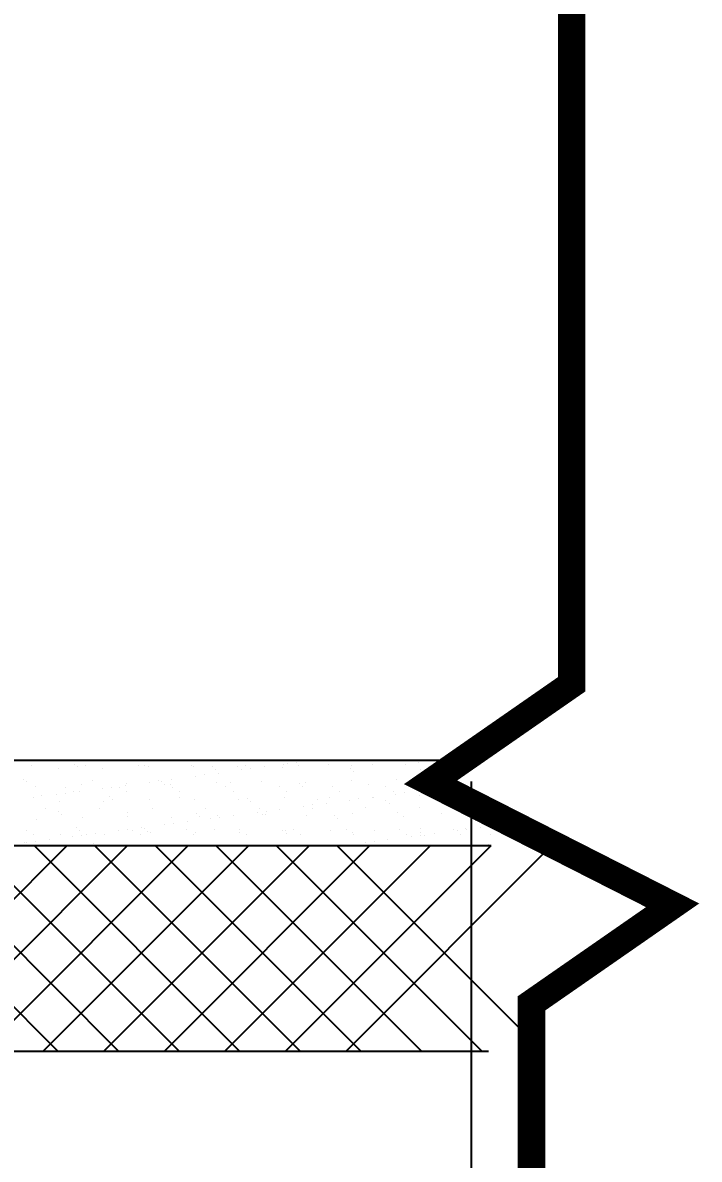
# Model space of a CAD drawing. Header units: metres. Extents: x 668617 to 675126, y 2286318 to 2293677.
# Drawn here: x 672285.495 to 672287.47, y 2287821.631 to 2287824.95 of the extents above; entities that cross this region are included whole.
import ezdxf

# ---------------------------------------------------------------- set-up
doc = ezdxf.new("R2010")
doc.units = ezdxf.units.M
doc.header["$MEASUREMENT"] = 0
doc.layers.add('DMTG_SECCIONES_VIALES', color=250, linetype='Continuous')
doc.styles.get("Standard").update_dxf_attribs({"font": 'arial.ttf'})
doc.dimstyles.get("Standard").update_dxf_attribs({"dimtxt": 0.18, "dimasz": 0.18, "dimexe": 0.18, "dimexo": 0.0625, "dimgap": 0.09, "dimtad": 0, "dimtih": 1, "dimtoh": 1, "dimdec": 4, "dimzin": 0, "dimdsep": 46, "dimtxsty": 'Standard', "dimcen": 0.09, "dimadec": 0, "dimazin": 0, "dimtfac": 1, "dimtdec": 4, "dimtofl": 0, "dimtmove": 0, "dimatfit": 3, "dimfxl": 1, "dimtolj": 1, "dimtzin": 0, "dimarcsym": 0})

# ---------------------------------------------------------------- blocks, each defined once
blk = doc.blocks.new('_ArchTick')
at = {"color": 0, "linetype": 'ByBlock', "const_width": 0.15}
blk.add_lwpolyline([(-0.5, -0.5), (0.5, 0.5)], dxfattribs=at)
blk = doc.blocks.new('*D402')
at = {"layer": 'Defpoints', "color": 0, "transparency": 16777216}
for p in [(672246.3035, 2287822.7967), (672286.8035, 2287822.7967), (672286.8035, 2287820.242)]:
    blk.add_point(p, dxfattribs=at)
at = {"layer": 'DMTG_SECCIONES_VIALES', "color": 0, "lineweight": -2, "transparency": 16777216}
for p, q in [((672246.3035, 2287822.7342), (672246.3035, 2287820.062)), ((672286.8035, 2287822.7342), (672286.8035, 2287820.062)), ((672246.3035, 2287820.242), (672266.1565, 2287820.242)), ((672286.8035, 2287820.242), (672266.9506, 2287820.242))]:
    blk.add_line(p, q, dxfattribs=at)
at = {"layer": 'DMTG_SECCIONES_VIALES', "color": 0, "lineweight": -2, "transparency": 16777216, "xscale": 0.18, "yscale": 0.18, "zscale": 0.18, "rotation": 180}
blk.add_blockref('_ArchTick', (672246.3035, 2287820.242), dxfattribs=at)
at = {"layer": 'DMTG_SECCIONES_VIALES', "color": 0, "lineweight": -2, "transparency": 16777216, "xscale": 0.18, "yscale": 0.18, "zscale": 0.18}
blk.add_blockref('_ArchTick', (672286.8035, 2287820.242), dxfattribs=at)
at = {"layer": 'DMTG_SECCIONES_VIALES', "color": 0, "transparency": 16777216, "insert": (672266.5535, 2287820.242), "char_height": 0.18, "attachment_point": 5}
blk.add_mtext('\\A1;40.50', dxfattribs=at)

msp = doc.modelspace()

# ---------------------------------------------------------------- linework, layer by layer
at = {"layer": 'DMTG_SECCIONES_VIALES'}
for p, q in [((672283.10355, 2287822.79673), (672286.80355, 2287822.79673)), ((672283.35355, 2287822.54673), (672286.86182, 2287822.54673)), ((672283.95355, 2287821.94673), (672286.85474, 2287821.94673))]:
    msp.add_line(p, q, dxfattribs=at)
at = {"layer": 'DMTG_SECCIONES_VIALES', "color": 18, "linetype": 'Continuous', "true_color": 0x000000}
for p, q in [((672285.52156, 2287822.78025), (672285.52156, 2287822.78025)), ((672285.59935, 2287822.77226), (672285.59935, 2287822.77226)), ((672285.64622, 2287822.78489), (672285.64622, 2287822.78489)), ((672285.65543, 2287822.77645), (672285.65543, 2287822.77645)), ((672285.67727, 2287822.78054), (672285.67727, 2287822.78054)), ((672285.72725, 2287822.77165), (672285.72725, 2287822.77165)), ((672285.83297, 2287822.78082), (672285.83297, 2287822.78082)), ((672285.84924, 2287822.78047), (672285.84924, 2287822.78047)), ((672285.8623, 2287822.77651), (672285.8623, 2287822.77651)), ((672285.98868, 2287822.7811), (672285.98868, 2287822.7811)), ((672285.99318, 2287822.77818), (672285.99318, 2287822.77818)), ((672286.04931, 2287822.77875), (672286.04931, 2287822.77875)), ((672286.05853, 2287822.77031), (672286.05853, 2287822.77031)), ((672286.12108, 2287822.77757), (672286.12108, 2287822.77757)), ((672286.13291, 2287822.76763), (672286.13291, 2287822.76763)), ((672286.14439, 2287822.78139), (672286.14439, 2287822.78139)), ((672286.15894, 2287822.77106), (672286.15894, 2287822.77106)), ((672286.19959, 2287822.77641), (672286.19959, 2287822.77641)), ((672286.25233, 2287822.77433), (672286.25233, 2287822.77433)), ((672286.25613, 2287822.78244), (672286.25613, 2287822.78244)), ((672286.2675, 2287822.78535), (672286.2675, 2287822.78535)), ((672286.29353, 2287822.78878), (672286.29353, 2287822.78878)), ((672286.30009, 2287822.78167), (672286.30009, 2287822.78167)), ((672286.33418, 2287822.79413), (672286.33418, 2287822.79413)), ((672286.387, 2287822.78411), (672286.387, 2287822.78411)), ((672286.4524, 2287822.77262), (672286.4524, 2287822.77262)), ((672286.4558, 2287822.78195), (672286.4558, 2287822.78195)), ((672286.46162, 2287822.76417), (672286.46162, 2287822.76417)), ((672286.51491, 2287822.78349), (672286.51491, 2287822.78349)), ((672286.61151, 2287822.78223), (672286.61151, 2287822.78223)), ((672286.64995, 2287822.78836), (672286.64995, 2287822.78836)), ((672286.65543, 2287822.76819), (672286.65543, 2287822.76819)), ((672286.76722, 2287822.78252), (672286.76722, 2287822.78252)), ((672285.49591, 2287822.74101), (672285.49591, 2287822.74101)), ((672285.50513, 2287822.73257), (672285.50513, 2287822.73257)), ((672285.69893, 2287822.73659), (672285.69893, 2287822.73659)), ((672285.86374, 2287822.7322), (672285.86374, 2287822.7322)), ((672285.88976, 2287822.73562), (672285.88976, 2287822.73562)), ((672285.899, 2287822.73487), (672285.899, 2287822.73487)), ((672285.93041, 2287822.74097), (672285.93041, 2287822.74097)), ((672285.99833, 2287822.74991), (672285.99833, 2287822.74991)), ((672286.02435, 2287822.75334), (672286.02435, 2287822.75334)), ((672286.06079, 2287822.7313), (672286.06079, 2287822.7313)), ((672286.065, 2287822.75869), (672286.065, 2287822.75869)), ((672286.10203, 2287822.73045), (672286.10203, 2287822.73045)), ((672286.19167, 2287822.73297), (672286.19167, 2287822.73297)), ((672286.31957, 2287822.73236), (672286.31957, 2287822.73236)), ((672286.45461, 2287822.73723), (672286.45461, 2287822.73723)), ((672286.58549, 2287822.7389), (672286.58549, 2287822.7389)), ((672286.7134, 2287822.73828), (672286.7134, 2287822.73828)), ((672285.53191, 2287822.72052), (672285.53191, 2287822.72052)), ((672285.59456, 2287822.69676), (672285.59456, 2287822.69676)), ((672285.62058, 2287822.70018), (672285.62058, 2287822.70018)), ((672285.62066, 2287822.71712), (672285.62066, 2287822.71712)), ((672285.64174, 2287822.70369), (672285.64174, 2287822.70369)), ((672285.66123, 2287822.70554), (672285.66123, 2287822.70554)), ((672285.66696, 2287822.72538), (672285.66696, 2287822.72538)), ((672285.72915, 2287822.71448), (672285.72915, 2287822.71448)), ((672285.75517, 2287822.7179), (672285.75517, 2287822.7179)), ((672285.77636, 2287822.7174), (672285.77636, 2287822.7174)), ((672285.79582, 2287822.72325), (672285.79582, 2287822.72325)), ((672285.79745, 2287822.70397), (672285.79745, 2287822.70397)), ((672285.79784, 2287822.72705), (672285.79784, 2287822.72705)), ((672285.90822, 2287822.72643), (672285.90822, 2287822.72643)), ((672285.92574, 2287822.72644), (672285.92574, 2287822.72644)), ((672285.93207, 2287822.71769), (672285.93207, 2287822.71769)), ((672285.95316, 2287822.70425), (672285.95316, 2287822.70425)), ((672286.08778, 2287822.71797), (672286.08778, 2287822.71797)), ((672286.10886, 2287822.70454), (672286.10886, 2287822.70454)), ((672286.24349, 2287822.71825), (672286.24349, 2287822.71825)), ((672286.26457, 2287822.70482), (672286.26457, 2287822.70482)), ((672286.3021, 2287822.72873), (672286.3021, 2287822.72873)), ((672286.31131, 2287822.72029), (672286.31131, 2287822.72029)), ((672286.39919, 2287822.71854), (672286.39919, 2287822.71854)), ((672286.42028, 2287822.7051), (672286.42028, 2287822.7051)), ((672286.50512, 2287822.72431), (672286.50512, 2287822.72431)), ((672286.5549, 2287822.71882), (672286.5549, 2287822.71882)), ((672286.57598, 2287822.70539), (672286.57598, 2287822.70539)), ((672286.58278, 2287822.6974), (672286.58278, 2287822.6974)), ((672286.60881, 2287822.70083), (672286.60881, 2287822.70083)), ((672286.64945, 2287822.70618), (672286.64945, 2287822.70618)), ((672286.70519, 2287822.72259), (672286.70519, 2287822.72259)), ((672286.71061, 2287822.7191), (672286.71061, 2287822.7191)), ((672286.71441, 2287822.71415), (672286.71441, 2287822.71415)), ((672286.71737, 2287822.71512), (672286.71737, 2287822.71512)), ((672286.73169, 2287822.70567), (672286.73169, 2287822.70567)), ((672286.74339, 2287822.71855), (672286.74339, 2287822.71855)), ((672285.52665, 2287822.68782), (672285.52665, 2287822.68782)), ((672285.54862, 2287822.69271), (672285.54862, 2287822.69271)), ((672285.6025, 2287822.67592), (672285.6025, 2287822.67592)), ((672285.7304, 2287822.67531), (672285.7304, 2287822.67531)), ((672285.7487, 2287822.69099), (672285.7487, 2287822.69099)), ((672285.75791, 2287822.68254), (672285.75791, 2287822.68254)), ((672285.86545, 2287822.68017), (672285.86545, 2287822.68017)), ((672285.95172, 2287822.68657), (672285.95172, 2287822.68657)), ((672285.99633, 2287822.68184), (672285.99633, 2287822.68184)), ((672286.12423, 2287822.68123), (672286.12423, 2287822.68123)), ((672286.15179, 2287822.68485), (672286.15179, 2287822.68485)), ((672286.16101, 2287822.6764), (672286.16101, 2287822.6764)), ((672286.25928, 2287822.68609), (672286.25928, 2287822.68609)), ((672286.33963, 2287822.66539), (672286.33963, 2287822.66539)), ((672286.35481, 2287822.68043), (672286.35481, 2287822.68043)), ((672286.38028, 2287822.67074), (672286.38028, 2287822.67074)), ((672286.39015, 2287822.68776), (672286.39015, 2287822.68776)), ((672286.44819, 2287822.67968), (672286.44819, 2287822.67968)), ((672286.47422, 2287822.68311), (672286.47422, 2287822.68311)), ((672286.51487, 2287822.68846), (672286.51487, 2287822.68846)), ((672286.51806, 2287822.68715), (672286.51806, 2287822.68715)), ((672286.55489, 2287822.67871), (672286.55489, 2287822.67871)), ((672286.5641, 2287822.67026), (672286.5641, 2287822.67026)), ((672286.6531, 2287822.69202), (672286.6531, 2287822.69202)), ((672286.75791, 2287822.67429), (672286.75791, 2287822.67429)), ((672285.56194, 2287822.65505), (672285.56194, 2287822.65505)), ((672285.59839, 2287822.6471), (672285.59839, 2287822.6471)), ((672285.60761, 2287822.63866), (672285.60761, 2287822.63866)), ((672285.71765, 2287822.65533), (672285.71765, 2287822.65533)), ((672285.80099, 2287822.63071), (672285.80099, 2287822.63071)), ((672285.80141, 2287822.64268), (672285.80141, 2287822.64268)), ((672285.87335, 2287822.65561), (672285.87335, 2287822.65561)), ((672285.92889, 2287822.6301), (672285.92889, 2287822.6301)), ((672286.00148, 2287822.64096), (672286.00148, 2287822.64096)), ((672286.0107, 2287822.63252), (672286.0107, 2287822.63252)), ((672286.02906, 2287822.6559), (672286.02906, 2287822.6559)), ((672286.06394, 2287822.63496), (672286.06394, 2287822.63496)), ((672286.07045, 2287822.62995), (672286.07045, 2287822.62995)), ((672286.1111, 2287822.6353), (672286.1111, 2287822.6353)), ((672286.17901, 2287822.64424), (672286.17901, 2287822.64424)), ((672286.18477, 2287822.65618), (672286.18477, 2287822.65618)), ((672286.19482, 2287822.63663), (672286.19482, 2287822.63663)), ((672286.20451, 2287822.63654), (672286.20451, 2287822.63654)), ((672286.20504, 2287822.64767), (672286.20504, 2287822.64767)), ((672286.24569, 2287822.65302), (672286.24569, 2287822.65302)), ((672286.3136, 2287822.66196), (672286.3136, 2287822.66196)), ((672286.32272, 2287822.63602), (672286.32272, 2287822.63602)), ((672286.34048, 2287822.65646), (672286.34048, 2287822.65646)), ((672286.40458, 2287822.63482), (672286.40458, 2287822.63482)), ((672286.45776, 2287822.64089), (672286.45776, 2287822.64089)), ((672286.49618, 2287822.65675), (672286.49618, 2287822.65675)), ((672286.58864, 2287822.64255), (672286.58864, 2287822.64255)), ((672286.6076, 2287822.6304), (672286.6076, 2287822.6304)), ((672286.65189, 2287822.65703), (672286.65189, 2287822.65703)), ((672286.71655, 2287822.64194), (672286.71655, 2287822.64194)), ((672285.53506, 2287822.62418), (672285.53506, 2287822.62418)), ((672285.65111, 2287822.5988), (672285.65111, 2287822.5988)), ((672285.67011, 2287822.62904), (672285.67011, 2287822.62904)), ((672285.84192, 2287822.59987), (672285.84192, 2287822.59987)), ((672285.85118, 2287822.59708), (672285.85118, 2287822.59708)), ((672285.90984, 2287822.60881), (672285.90984, 2287822.60881)), ((672285.93586, 2287822.61223), (672285.93586, 2287822.61223)), ((672285.97651, 2287822.61758), (672285.97651, 2287822.61758)), ((672286.04443, 2287822.62653), (672286.04443, 2287822.62653)), ((672286.4138, 2287822.62638), (672286.4138, 2287822.62638)), ((672286.78713, 2287822.59734), (672286.78713, 2287822.59734)), ((672286.80767, 2287822.62868), (672286.80767, 2287822.62868)), ((672286.81689, 2287822.62024), (672286.81689, 2287822.62024)), ((672286.83014, 2287822.60051), (672286.83014, 2287822.60051)), ((672285.50533, 2287822.59163), (672285.50533, 2287822.59163)), ((672285.52642, 2287822.5782), (672285.52642, 2287822.5782)), ((672285.57275, 2287822.56443), (672285.57275, 2287822.56443)), ((672285.60565, 2287822.57958), (672285.60565, 2287822.57958)), ((672285.64066, 2287822.57337), (672285.64066, 2287822.57337)), ((672285.66104, 2287822.59192), (672285.66104, 2287822.59192)), ((672285.66668, 2287822.5768), (672285.66668, 2287822.5768)), ((672285.68212, 2287822.57848), (672285.68212, 2287822.57848)), ((672285.70733, 2287822.58215), (672285.70733, 2287822.58215)), ((672285.73355, 2287822.57897), (672285.73355, 2287822.57897)), ((672285.77525, 2287822.59109), (672285.77525, 2287822.59109)), ((672285.80127, 2287822.59451), (672285.80127, 2287822.59451)), ((672285.81675, 2287822.5922), (672285.81675, 2287822.5922)), ((672285.83783, 2287822.57877), (672285.83783, 2287822.57877)), ((672285.86039, 2287822.58864), (672285.86039, 2287822.58864)), ((672285.8686, 2287822.58383), (672285.8686, 2287822.58383)), ((672285.97245, 2287822.59248), (672285.97245, 2287822.59248)), ((672285.99354, 2287822.57905), (672285.99354, 2287822.57905)), ((672285.99948, 2287822.5855), (672285.99948, 2287822.5855)), ((672286.0542, 2287822.59266), (672286.0542, 2287822.59266)), ((672286.12738, 2287822.58489), (672286.12738, 2287822.58489)), ((672286.12816, 2287822.59276), (672286.12816, 2287822.59276)), ((672286.14924, 2287822.57933), (672286.14924, 2287822.57933)), ((672286.25427, 2287822.59094), (672286.25427, 2287822.59094)), ((672286.26242, 2287822.58975), (672286.26242, 2287822.58975)), ((672286.26349, 2287822.5825), (672286.26349, 2287822.5825)), ((672286.28387, 2287822.59305), (672286.28387, 2287822.59305)), ((672286.30495, 2287822.57961), (672286.30495, 2287822.57961)), ((672286.3933, 2287822.59142), (672286.3933, 2287822.59142)), ((672286.43957, 2287822.59333), (672286.43957, 2287822.59333)), ((672286.45729, 2287822.58652), (672286.45729, 2287822.58652)), ((672286.46066, 2287822.5799), (672286.46066, 2287822.5799)), ((672286.52121, 2287822.59081), (672286.52121, 2287822.59081)), ((672286.56097, 2287822.56507), (672286.56097, 2287822.56507)), ((672286.59528, 2287822.59361), (672286.59528, 2287822.59361)), ((672286.61637, 2287822.58018), (672286.61637, 2287822.58018)), ((672286.62888, 2287822.57401), (672286.62888, 2287822.57401)), ((672286.6549, 2287822.57744), (672286.6549, 2287822.57744)), ((672286.65625, 2287822.59568), (672286.65625, 2287822.59568)), ((672286.65737, 2287822.5848), (672286.65737, 2287822.5848)), ((672286.66658, 2287822.57636), (672286.66658, 2287822.57636)), ((672286.69555, 2287822.58279), (672286.69555, 2287822.58279)), ((672286.75099, 2287822.5939), (672286.75099, 2287822.5939)), ((672286.76347, 2287822.59173), (672286.76347, 2287822.59173)), ((672286.77207, 2287822.58046), (672286.77207, 2287822.58046)), ((672286.78949, 2287822.59516), (672286.78949, 2287822.59516)), ((672286.86039, 2287822.58038), (672286.86039, 2287822.58038)), ((672286.92778, 2287822.58075), (672286.92778, 2287822.58075)), ((672285.5008, 2287822.55491), (672285.5008, 2287822.55491)), ((672285.50607, 2287822.55565), (672285.50607, 2287822.55565)), ((672285.5321, 2287822.55908), (672285.5321, 2287822.55908)), ((672285.70087, 2287822.5532), (672285.70087, 2287822.5532)), ((672285.90389, 2287822.54878), (672285.90389, 2287822.54878)), ((672286.10397, 2287822.54706), (672286.10397, 2287822.54706)), ((672286.42638, 2287822.54735), (672286.42638, 2287822.54735)), ((672286.49429, 2287822.55629), (672286.49429, 2287822.55629)), ((672286.52032, 2287822.55972), (672286.52032, 2287822.55972)), ((672286.85474, 2287822.55047), (672286.85474, 2287822.55047))]:
    msp.add_line(p, q, dxfattribs=at)
at = {"layer": 'DMTG_SECCIONES_VIALES', "color": 252, "linetype": 'Continuous', "true_color": 0x939598}
for p, q in [((672285.59769, 2287821.94673), (672284.99769, 2287822.54673)), ((672285.02439, 2287821.94673), (672285.62439, 2287822.54673)), ((672285.77447, 2287821.94673), (672285.17447, 2287822.54673)), ((672285.20116, 2287821.94673), (672285.80116, 2287822.54673)), ((672285.95124, 2287821.94673), (672285.35124, 2287822.54673)), ((672285.37794, 2287821.94673), (672285.97794, 2287822.54673)), ((672286.12802, 2287821.94673), (672285.52802, 2287822.54673)), ((672285.55472, 2287821.94673), (672286.15472, 2287822.54673)), ((672286.3048, 2287821.94673), (672285.7048, 2287822.54673)), ((672285.73149, 2287821.94673), (672286.33149, 2287822.54673)), ((672286.48157, 2287821.94673), (672285.88157, 2287822.54673)), ((672285.90827, 2287821.94673), (672286.50827, 2287822.54673)), ((672286.65835, 2287821.94673), (672286.05835, 2287822.54673)), ((672286.08505, 2287821.94673), (672286.68505, 2287822.54673)), ((672286.83513, 2287821.94673), (672286.23513, 2287822.54673)), ((672286.26182, 2287821.94673), (672286.86182, 2287822.54673)), ((672287.01191, 2287821.94673), (672286.41191, 2287822.54673)), ((672286.4386, 2287821.94673), (672287.0386, 2287822.54673))]:
    msp.add_line(p, q, dxfattribs=at)
at = {"layer": 'DMTG_SECCIONES_VIALES', "const_width": 0.08}
msp.add_lwpolyline([(672287.09724, 2287828.64673), (672287.09724, 2287823.01801), (672286.68542, 2287822.73176), (672287.39178, 2287822.37251), (672286.97996, 2287822.08626), (672286.97996, 2287818.39775)], dxfattribs=at)

# ---------------------------------------------------------------- dimensions: what is measured, and where the dimension line sits
at = {"layer": 'DMTG_SECCIONES_VIALES'}
dim = msp.add_linear_dim(base=(672286.80355, 2287820.242), p1=(672246.30355, 2287822.79673), p2=(672286.80355, 2287822.79673), dimstyle='Standard', override={"dimdec": 2, "dimblk1": 'ArchTick', "dimblk2": 'ArchTick', "dimsah": 1}, dxfattribs=at)
dim.commit()
dim.dimension.update_dxf_attribs({"geometry": '*D402', "text_midpoint": (672266.55355, 2287820.242)})

doc.saveas('drawing.dxf')
